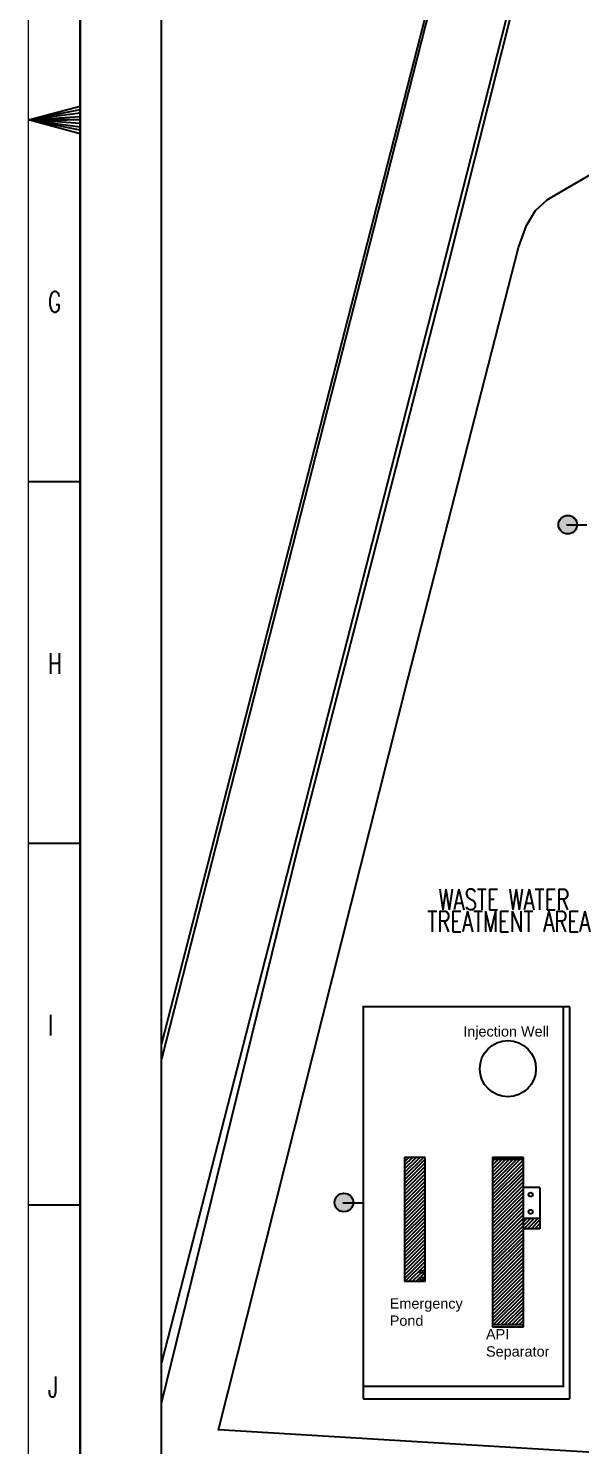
# Model space of a CAD drawing. Header units: inches. Extents: x 517790 to 538444, y 301815 to 302461.
# Drawn here: x 517789.9 to 517817.5, y 302286.4 to 302357.3 of the extents above; entities that cross this region are included whole.
import ezdxf
from ezdxf.enums import TextEntityAlignment as Align

# ---------------------------------------------------------------- set-up
doc = ezdxf.new("R2010")
doc.units = ezdxf.units.IN
doc.header["$MEASUREMENT"] = 0
doc.linetypes.add('CONTINOUS', pattern=[0])
doc.linetypes.add('DIVIDE', pattern=[31.75, 12.7, -6.35, 0, -6.35, 0, -6.35])
doc.layers.add('Layout', color=6, linetype='Continuous', lineweight=15)
for name, color, linetype in [('电气-接地设计-接地线', 3, '接地线'), ('电缆敷设层', 1, 'Continuous'), ('硅胶总平面底图 工艺装置区', 253, 'Continuous'), ('硅胶总平面底图0804', 253, 'Continuous')]:
    doc.layers.add(name, color=color, linetype=linetype)
doc.styles.add('EESLTYPE', font='TXT.shx')
doc.styles.add('HZTXTS', font='SIMPLEXS.shx', dxfattribs={"width": 0.7, "height": 800, "bigfont": 'HZTXT.shx'})
doc.styles.get("Standard").update_dxf_attribs({"font": 'arial.ttf'})
doc.styles.add('TEG BORDER', font='txt_qlt.shx', dxfattribs={"width": 0.7, "bigfont": 'hztxt.shx'})
doc.linetypes.add('接地线', pattern='A,500,["/",EESLTYPE,S=200,R=0,X=0,Y=-100],-200,60,-200', length=960)
doc.linetypes.add('组180_接地线', pattern='A,500,["/",EESLTYPE,S=200,R=-180,X=0,Y=100],-200,60,-200', length=960)

# ---------------------------------------------------------------- blocks, each defined once
blk = doc.blocks.new('PTJD2')
at = {"linetype": 'Continuous'}
blk.add_hatch(color=0, dxfattribs=at).paths.add_polyline_path([(150, 0, 1), (-150, 0, 1)])
at = {"color": 0, "linetype": 'Continuous'}
blk.add_circle((0, 0), 150, dxfattribs=at)
blk = doc.blocks.new('240 BORDER A2')
at = {"linetype": 'Continuous'}
blk.add_line((5, 415), (5, 5), dxfattribs=at)
for p, q in [((5, 210), (0, 210)), ((1.25, 210), (3.75, 210)), ((0, 175), (5, 175)), ((0, 140), (5, 140)), ((0, 105), (5, 105))]:
    blk.add_line(p, q)
at = {"color": 5, "lineweight": 15}
blk.add_lwpolyline([(0, 420), (594, 420), (594, 0), (0, 0)], close=True, dxfattribs=at)
blk.add_lwpolyline([(5, 415), (589, 415), (589, 5), (5, 5)], close=True)
blk.add_lwpolyline([(0, 210), (5, 211.34), (5, 208.66), (0, 210), (5, 211), (5, 210.67), (0, 210), (5, 210.33), (5, 209.67), (0, 210), (5, 209.33), (5, 209), (0, 210)])
at = {"char_height": 2, "width": 2, "attachment_point": 1, "style": 'TEG BORDER'}
for s, insert in [('G', (1.91, 193.39)), ('H', (1.91, 158.39)), ('I', (1.91, 123.39)), ('J', (1.91, 88.39))]:
    blk.add_mtext(s, dxfattribs=dict(at, insert=insert))

msp = doc.modelspace()

# ---------------------------------------------------------------- hatches: boundary and pattern name
at = {"layer": '硅胶总平面底图 工艺装置区', "linetype": 'Continuous', "lineweight": -3}
h = msp.add_hatch(dxfattribs=at)
h.set_pattern_fill('ANSI31', color=9, scale=1.033321)
h.set_pattern_definition([(45, (212794.50201, -2412016.70846), (-0.091333516872, 0.091333516872), [])])
h.paths.add_polyline_path([(517809.716, 302300.782), (517808.683, 302300.782), (517808.683, 302294.582), (517809.716, 302294.582)])
h.paths.add_polyline_path([(517809.593, 302295.053, -1), (517809.462, 302295.053, -1)], flags=16)
h.paths.add_polyline_path([(517809.593, 302294.72, -1), (517809.462, 302294.72, -1)], flags=16)
h.paths.add_polyline_path([(517814.626, 302300.782), (517813.076, 302300.782), (517813.076, 302292.413), (517814.626, 302292.413)])
h.paths.add_polyline_path([(517815.453, 302297.217), (517815.453, 302297.734), (517814.626, 302297.734), (517814.626, 302297.217)])

# ---------------------------------------------------------------- linework, layer by layer
at = {"layer": 'Layout', "color": 9, "linetype": 'DIVIDE', "ltscale": 2, "const_width": 0.1}
msp.add_lwpolyline([(517806.618, 302289.326), (517816.618, 302289.326), (517816.618, 302308.326), (517806.618, 302308.326)], close=True, dxfattribs=at)
at = {"layer": '电气-接地设计-接地线', "linetype": '组180_接地线', "ltscale": 0.01, "const_width": 0.103}
for points in [[(517816.779, 302332.442), (517817.813, 302332.442)], [(517805.584, 302298.509), (517806.618, 302298.509)]]:
    msp.add_lwpolyline(points, dxfattribs=at)
at = {"layer": '电缆敷设层', "color": 7, "ltscale": 10}
msp.add_lwpolyline([(517796.523, 302440.089), (518040.979, 302440.089), (518040.979, 302270.842), (517796.523, 302270.842)], close=True, dxfattribs=at)
at = {"layer": '硅胶总平面底图 工艺装置区', "color": 9, "linetype": 'Continuous', "lineweight": -3}
for p, q in [((517809.716, 302300.782), (517808.683, 302300.782)), ((517808.683, 302300.782), (517808.683, 302294.582)), ((517809.716, 302294.582), (517809.716, 302300.782)), ((517813.076, 302300.782), (517813.076, 302292.413)), ((517814.626, 302300.782), (517813.076, 302300.782)), ((517813.076, 302300.679), (517813.076, 302292.309)), ((517814.626, 302300.679), (517813.076, 302300.679)), ((517814.626, 302292.413), (517814.626, 302300.782)), ((517814.626, 302292.309), (517814.626, 302300.679)), ((517815.453, 302299.284), (517814.626, 302299.284)), ((517815.453, 302299.284), (517815.453, 302299.284)), ((517815.453, 302299.284), (517815.453, 302297.217)), ((517815.453, 302297.734), (517814.626, 302297.734)), ((517815.453, 302297.217), (517814.626, 302297.217)), ((517808.683, 302294.582), (517809.716, 302294.582)), ((517813.076, 302292.413), (517814.626, 302292.413)), ((517813.076, 302292.309), (517814.626, 302292.309))]:
    msp.add_line(p, q, dxfattribs=at)
for centre, radius in [((517813.851, 302305.226), 1.405), ((517814.993, 302298.923), 0.103), ((517814.993, 302298.063), 0.103), ((517809.527, 302295.053), 0.0656), ((517809.527, 302294.72), 0.0656)]:
    msp.add_circle(centre, radius, dxfattribs=at)
at = {"layer": '硅胶总平面底图0804', "color": 9, "lineweight": -3}
for p, q in [((517810.796, 302345.193), (517833.7, 302436.124)), ((517803.316, 302316.095), (517810.796, 302345.193)), ((517796.523, 302288.474), (517803.316, 302316.095))]:
    msp.add_line(p, q, dxfattribs=at)
at = {"layer": '硅胶总平面底图0804', "linetype": 'CONTINOUS', "lineweight": -3, "ltscale": 2}
for p, q in [((517816.951, 302308.326), (517806.618, 302308.326)), ((517806.618, 302308.326), (517806.618, 302288.693)), ((517816.951, 302288.693), (517816.951, 302308.326)), ((517806.618, 302288.693), (517816.951, 302288.693))]:
    msp.add_line(p, q, dxfattribs=at)
at = {"layer": '硅胶总平面底图0804', "color": 9, "lineweight": -3}
for points in [[(517830.762, 302440.089), (517829.945, 302436.904), (517806.925, 302346.465), (517799.05, 302315.58), (517796.523, 302305.703)], [(517834.719, 302440.089), (517810.497, 302344.954), (517796.523, 302290.5)], [(517829.945, 302436.904), (517806.644, 302345.906), (517796.523, 302306.467)]]:
    msp.add_lwpolyline(points, dxfattribs=at)
at = {"layer": '硅胶总平面底图0804', "color": 9, "lineweight": -3, "ltscale": 200}
msp.add_lwpolyline([(518022.062, 302273.167), (517956.511, 302277.58), (517956.525, 302277.931), (517847.048, 302284.265), (517799.381, 302287.147), (517808.845, 302324.72), (517814.375, 302346.332), (517814.783, 302347.438), (517815.239, 302348.191), (517815.808, 302348.72), (517816.071, 302348.871), (517821.1, 302351.813), (517828.951, 302354.688), (517828.711, 302355.143), (517833.662, 302356.925)], dxfattribs=at)

# ---------------------------------------------------------------- block references
at = {"xscale": 0.5172815472000001, "yscale": 0.5172815472000001, "zscale": 0.5172815472000001}
msp.add_blockref('240 BORDER A2', (517789.871, 302244.094), dxfattribs=at)
at = {"layer": '电气-接地设计-接地线', "color": 1, "xscale": 0.003099962358235064, "yscale": 0.003099962358235064, "zscale": 0.001033320786078354}
for p in [(517816.846, 302332.461), (517805.651, 302298.528)]:
    msp.add_blockref('PTJD2', p, dxfattribs=at)

# ---------------------------------------------------------------- texts
at = {"layer": '硅胶总平面底图 工艺装置区', "color": 9, "linetype": 'Continuous', "lineweight": -3}
for s, p in [('Emergency', (517807.943, 302293.215)), ('Pond', (517807.943, 302292.354)), ('API', (517812.757, 302291.675)), ('Separator', (517812.757, 302290.814))]:
    msp.add_text(s, height=0.5167, dxfattribs=at).set_placement(p)
at = {"layer": '硅胶总平面底图0804', "color": 253, "linetype": 'Continuous', "lineweight": 20, "style": 'HZTXTS', "width": 0.7}
for s, p in [('WASTE WATER ', (517813.901, 302313.174)), ('TREATMENT AREA', (517813.901, 302312.079))]:
    msp.add_text(s, height=1.03332, dxfattribs=at).set_placement(p, align=Align.CENTER)
at = {"layer": '硅胶总平面底图0804', "lineweight": -3, "insert": (517811.618, 302307.352), "char_height": 0.51666, "width": 4.60273, "attachment_point": 1}
msp.add_mtext('Injection Well', dxfattribs=at)

doc.saveas('drawing.dxf')
